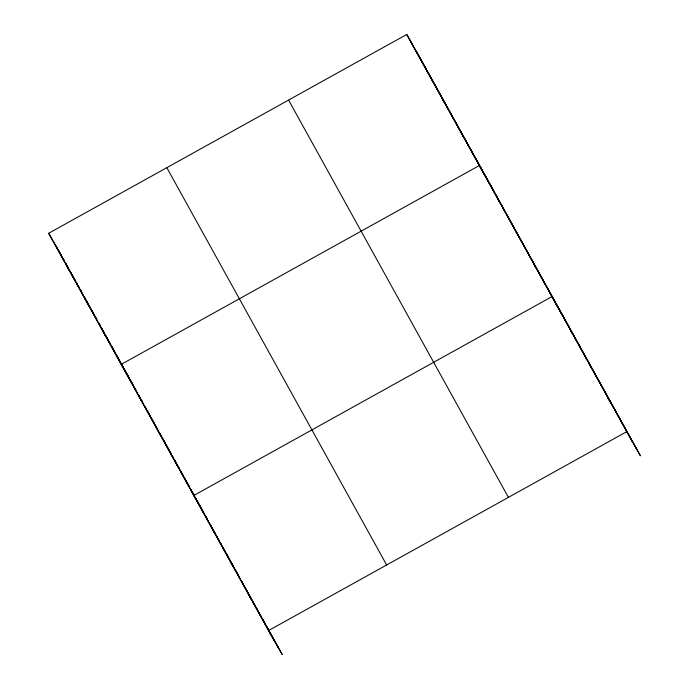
<?xml version="1.0" encoding="UTF-8"?>
<svg xmlns="http://www.w3.org/2000/svg" width="689" height="689" viewBox="0 0 689 689"><rect width="100%" height="100%" fill="white"/><g stroke="black" fill="none" stroke-linecap="round" stroke-linejoin="round"><path stroke-width="1.03" d="M270.786 634.621L48.652 233.295L406.751 34.45L640.348 455.705L406.751 34.45M626.577 431.762L268.477 630.607L282.249 654.55L266.677 626.404M424.889 67.229L427.197 71.243M443.018 100.008L445.327 104.022M461.156 132.788L463.464 136.801M493.066 189.509L479.294 165.558L121.195 364.403L134.019 386.71M497.432 198.337L499.74 202.351M515.561 231.116L517.87 235.13M533.699 263.896L536.008 267.909M565.609 320.618L551.837 296.675L193.738 495.52L207.036 518.645M570.518 330.444L572.826 334.458M589.207 364.214L591.515 368.227M607.887 397.992L610.196 401.997M48.652 233.295L58.152 249.814M61.002 254.775L58.643 250.667L62.268 257.221M66.79 266.075L69.098 270.088M84.928 298.854L87.236 302.867M103.057 331.624L105.365 335.638M139.333 397.183L141.641 401.196M157.471 429.962L159.779 433.975M175.6 462.741L177.908 466.754M212.427 529.29L214.735 533.303M231.108 563.059L233.416 567.073M249.797 596.829L251.64 600.041M416.733 51.821L636.567 449.125M409.059 38.463L632.666 442.347M288.579 100.069L508.404 497.38M166.824 167.677L386.65 564.989M63.457 259.116L64.499 260.985M65.533 262.862L68.642 268.477M70.192 271.285L71.234 273.163M72.267 275.032L75.377 280.656M76.41 282.524L77.452 284.402M78.486 286.271L79.519 288.148M80.561 290.017L81.595 291.895M84.704 297.51L85.737 299.388M86.78 301.257L89.889 306.872M90.922 308.75L94.031 314.365M95.065 316.242L96.107 318.111M99.216 323.735L100.249 325.604M101.283 327.482L104.392 333.097M105.434 334.975L108.543 340.59M109.577 342.467L110.61 344.336M111.652 346.214L114.762 351.829M116.829 355.576L118.904 359.322M119.938 361.191L123.047 366.815M124.089 368.684L129.265 378.054M130.299 379.923L131.857 382.731M134.966 388.355L136 390.224M139.109 395.848L140.151 397.717M141.185 399.594L142.218 401.463M145.327 407.087L146.369 408.956M147.403 410.825L150.512 416.449M151.546 418.318L153.104 421.134M153.621 422.064L154.655 423.942M155.697 425.811L156.73 427.688M159.839 433.303L160.873 435.181M161.906 437.05L165.015 442.674M166.058 444.543L169.167 450.167M170.2 452.036L171.234 453.905M172.276 455.782L173.309 457.651M174.343 459.529L175.385 461.397M176.418 463.275L179.528 468.89M180.561 470.768L183.67 476.383M184.712 478.261L189.372 486.684M190.931 489.5L194.04 495.115M195.59 497.923L196.623 499.801M197.665 501.67L200.775 507.293M201.808 509.162L202.842 511.04M205.951 516.655L206.993 518.524M210.102 524.157L211.144 526.034M212.178 527.912L215.295 533.536M216.329 535.413L217.371 537.291M218.413 539.168L219.446 541.037M220.489 542.915L221.522 544.792M222.564 546.67L225.673 552.294M226.715 554.171L229.825 559.804M230.867 561.681L233.976 567.305M235.018 569.183L238.652 575.754M241.761 581.378L242.804 583.256M244.879 587.011L246.955 590.757M247.997 592.635L251.106 598.267M252.148 600.145L253.182 602.014M254.224 603.891L255.257 605.769M256.299 607.646L257.333 609.524M258.375 611.401L261.493 617.025M262.526 618.903L265.644 624.527M63.302 259.09L64.344 260.967M65.377 262.836L68.487 268.46M69.52 270.329L78.847 287.184M79.89 289.061L82.99 294.677M84.032 296.554L97.502 320.902M98.536 322.771L124.967 370.536M126.001 372.413L129.11 378.028M130.143 379.906L133.253 385.521M134.295 387.39L137.404 393.014M138.437 394.883L143.622 404.254M144.656 406.122L158.125 430.47M159.168 432.347L185.591 480.112M186.108 481.043L189.733 487.597M190.775 489.474L193.885 495.09M194.918 496.967L198.027 502.582M199.061 504.46L203.729 512.883M205.288 515.699L208.397 521.332M209.439 523.209L233.829 567.297M234.871 569.174L235.905 571.052M236.947 572.921L240.056 578.553M241.098 580.431L278.468 647.97M54.741 243.889L90.5 308.508M91.017 309.439L218.516 539.883M219.033 540.822L237.197 573.653M237.722 574.592L274.567 641.192"/></g></svg>
